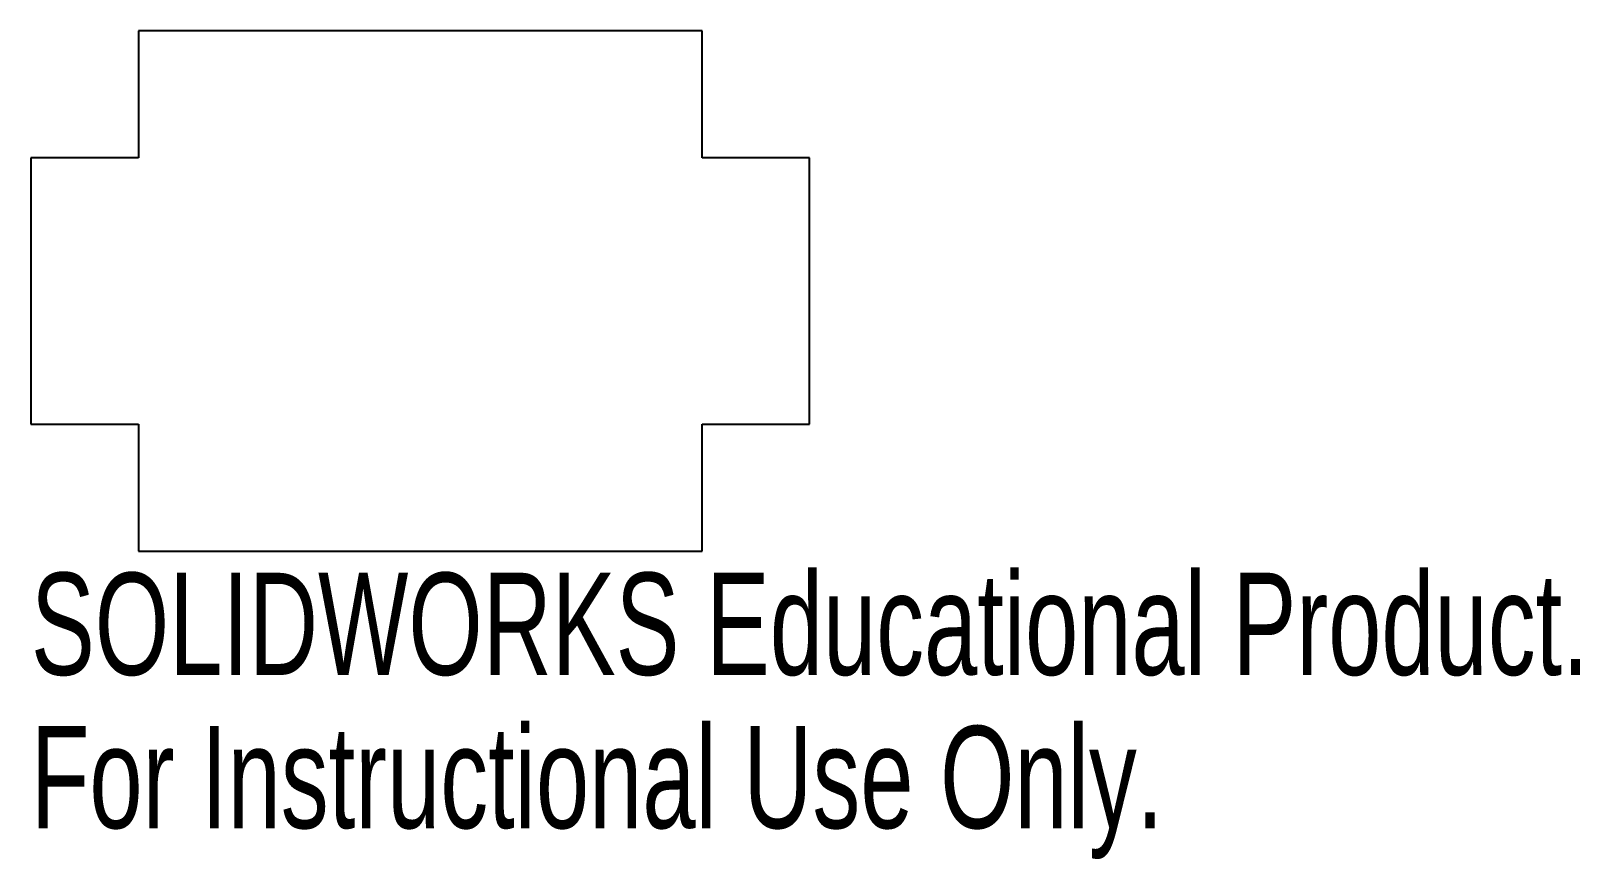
# Model space of a CAD drawing. Header units: inches. Extents: x 0.15 to 3.03, y -1.31 to 0.24.
import ezdxf

# ---------------------------------------------------------------- set-up
doc = ezdxf.new("R2010")
doc.units = ezdxf.units.IN
doc.header["$MEASUREMENT"] = 0
doc.styles.add('SLDTEXTSTYLE0', font='TXT', dxfattribs={"width": 0.7})

msp = doc.modelspace()

# ---------------------------------------------------------------- linework, layer by layer
at = {"color": 7, "linetype": 'Continuous', "lineweight": 25}
for p, q in [((0.35, 0.2362), (0.35, 0)), ((1.4, 0.2362), (0.35, 0.2362)), ((1.4, 0), (1.4, 0.2362)), ((0.15, 0), (0.15, -0.4963)), ((0.35, 0), (0.15, 0)), ((1.6, 0), (1.4, 0)), ((1.6, -0.4963), (1.6, 0)), ((0.15, -0.4963), (0.35, -0.4963)), ((0.35, -0.4963), (0.35, -0.7325)), ((1.4, -0.4963), (1.6, -0.4963)), ((1.4, -0.7325), (1.4, -0.4963)), ((0.35, -0.7325), (1.4, -0.7325))]:
    msp.add_line(p, q, dxfattribs=at)

# ---------------------------------------------------------------- texts
at = {"color": 7, "linetype": 'Continuous', "char_height": 0.1903, "attachment_point": 1, "style": 'SLDTEXTSTYLE0'}
for s, insert in [('SOLIDWORKS Educational Product.', (0.15, -0.7727)), ('For Instructional Use Only.', (0.15, -1.0581))]:
    msp.add_mtext(s, dxfattribs=dict(at, insert=insert))

doc.saveas('drawing.dxf')
